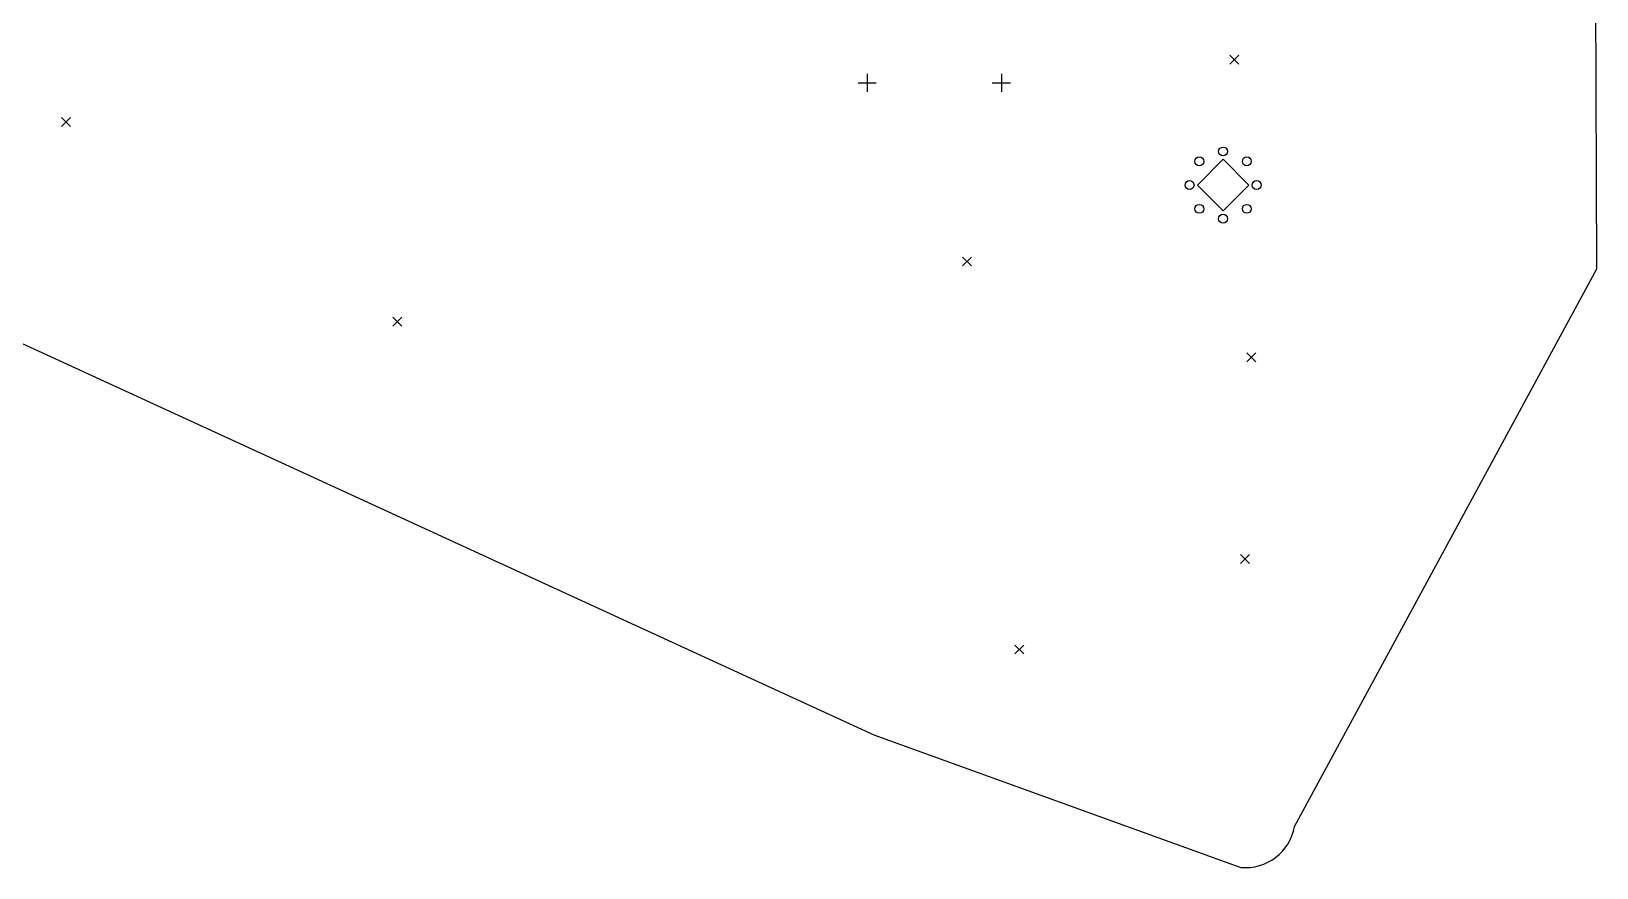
# Model space of a CAD drawing. Extents: x 81 to 220, y -168 to -27.
# Drawn here: x 149.8 to 219.8, y -149.2 to -111.8 of the extents above; entities that cross this region are included whole.
import ezdxf

# ---------------------------------------------------------------- set-up
doc = ezdxf.new("R2010")
doc.units = 0
doc.layers.add('BLACK', color=7, linetype='CONTINUOUS')

msp = doc.modelspace()

# ---------------------------------------------------------------- linework, layer by layer
at = {"layer": 'BLACK', "linetype": 'CONTINUOUS'}
for p, q in [((219.7939, -122.4361), (219.6939, -93.6361)), ((203.4, -112.9), (203.8, -113.3)), ((203.8, -112.9), (203.4, -113.3)), ((187.1939, -113.7297), (187.1939, -114.5425)), ((193.1939, -113.7297), (193.1939, -114.5425)), ((186.7875, -114.1361), (187.6003, -114.1361)), ((192.7875, -114.1361), (193.6003, -114.1361)), ((151.1939, -115.6814), (151.5939, -116.0814)), ((151.5939, -115.6814), (151.1939, -116.0814)), ((203.1, -117.55), (201.95, -118.7)), ((204.25, -118.7), (203.1, -117.55)), ((201.95, -118.7), (203.1, -119.85)), ((203.1, -119.85), (204.25, -118.7)), ((191.4615, -121.9109), (191.8615, -122.3109)), ((191.8615, -121.9109), (191.4615, -122.3109)), ((206.2939, -147.3361), (219.7939, -122.4361)), ((165.9991, -124.5954), (166.3991, -124.9954)), ((166.3991, -124.5954), (165.9991, -124.9954)), ((148.4939, -125.3361), (187.4939, -143.2361)), ((204.156, -126.1832), (204.556, -126.5832)), ((204.556, -126.1832), (204.156, -126.5832)), ((203.8791, -135.195), (204.2791, -135.595)), ((204.2791, -135.195), (203.8791, -135.595)), ((193.7896, -139.2326), (194.1896, -139.6326)), ((194.1896, -139.2326), (193.7896, -139.6326)), ((187.4939, -143.2361), (203.891456, -149.162984))]:
    msp.add_line(p, q, dxfattribs=at)
at = {"layer": 'BLACK'}
for centre in [(202.04, -117.64), (203.1, -117.2), (204.16, -117.64), (201.6, -118.7), (204.6, -118.7), (202.04, -119.76), (204.16, -119.76), (203.1, -120.2)]:
    msp.add_circle(centre, 0.2, dxfattribs=at)
msp.add_arc((204.093899, -146.9361), 2.236067, -95.1944279, -10.30485004, dxfattribs=at)

doc.saveas('drawing.dxf')
